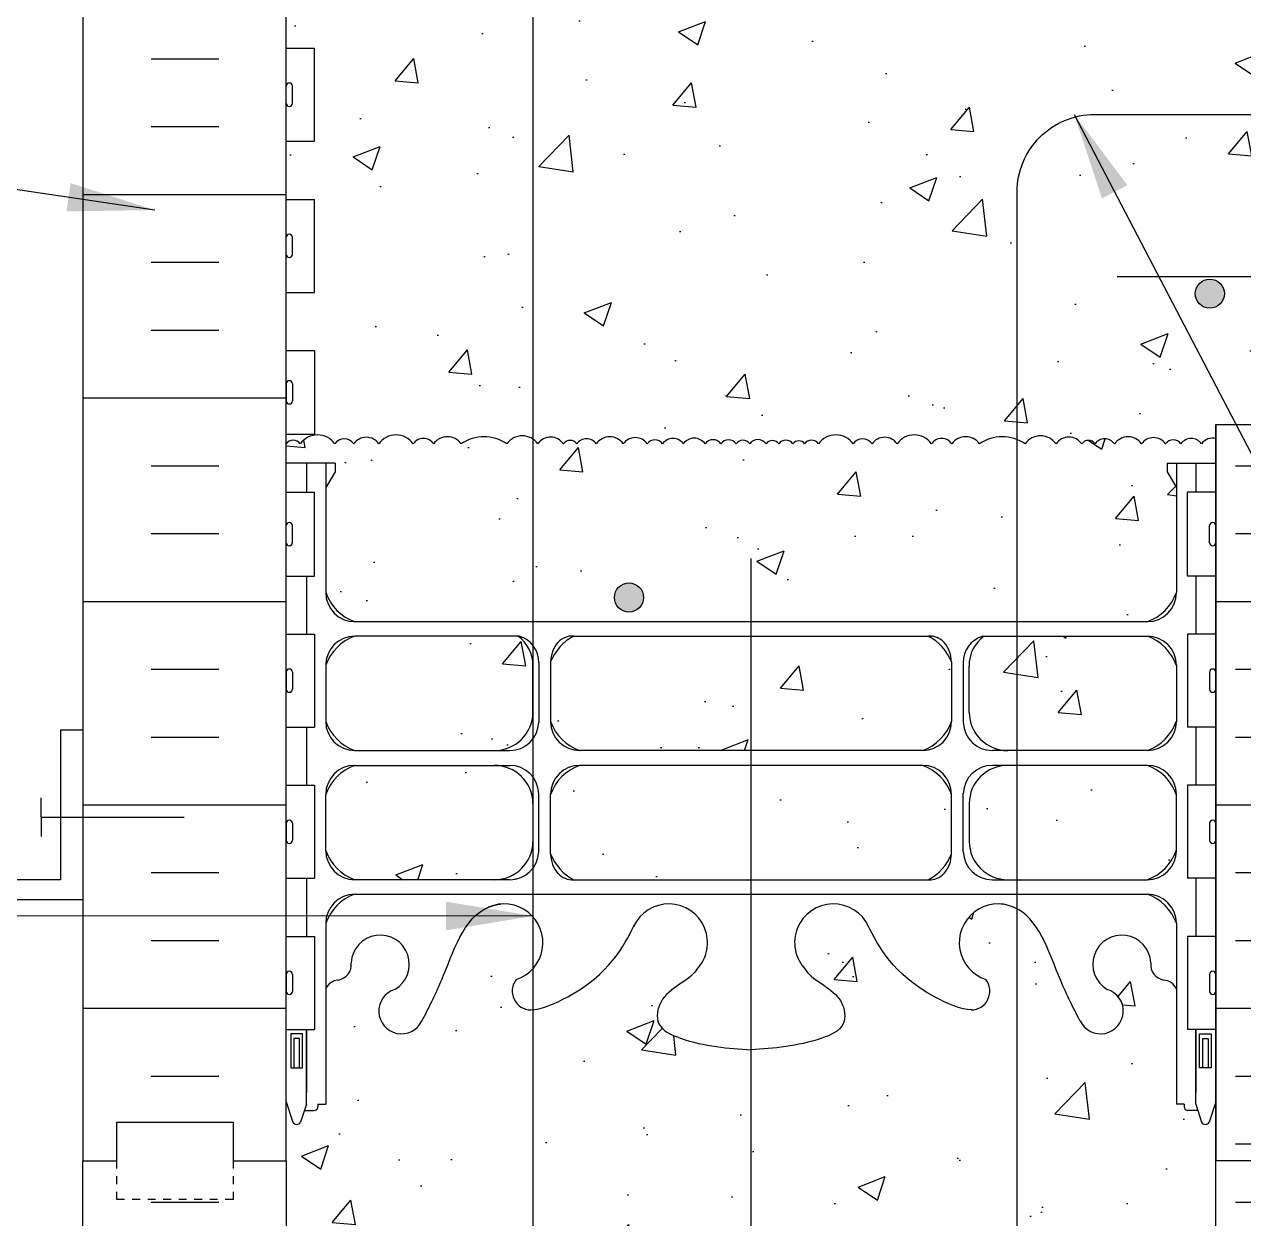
# Model space of a CAD drawing. Header units: inches. Extents: x 100.8 to 158.5, y 81.8 to 152.6.
# Drawn here: x 120.87 to 136.61, y 107.54 to 122.95 of the extents above; entities that cross this region are included whole.
import ezdxf

# ---------------------------------------------------------------- set-up
doc = ezdxf.new("R2010")
doc.units = ezdxf.units.IN
doc.header["$LTSCALE"] = 0.5
doc.header["$MEASUREMENT"] = 0
doc.linetypes.add('DASHED2', pattern=[0.375, 0.25, -0.125])
for name, color, linetype in [('HATCH', 12, 'Continuous'), ('line25', 2, 'Continuous'), ('LINE3', 3, 'Continuous'), ('LINE50', 5, 'Continuous'), ('LINE9', 9, 'Continuous'), ('TEXT', 4, 'Continuous'), ('Web_Edge', 9, 'Continuous')]:
    doc.layers.add(name, color=color, linetype=linetype)
doc.styles.add('DIM', font='romans.shx', dxfattribs={"width": 0.7})
doc.dimstyles.new('ext_12', dxfattribs={"dimscale": 12, "dimtxt": 0.09375, "dimasz": 0.09375, "dimexe": 0.09375, "dimexo": 0.0625, "dimgap": 0.0625, "dimtad": 1, "dimdec": 1, "dimzin": 3, "dimdsep": 46, "dimlunit": 4, "dimtxsty": 'DIM', "dimcen": 0.09, "dimdle": 0.09375, "dimclrt": 4, "dimadec": 0, "dimazin": 0, "dimtfac": 1, "dimtdec": 1, "dimtmove": 2, "dimatfit": 3, "dimfxl": 1, "dimfrac": 2, "dimtolj": 1, "dimtzin": 0, "dimarcsym": 0})

msp = doc.modelspace()

# ---------------------------------------------------------------- hatches: boundary and pattern name
at = {"layer": 'HATCH'}
h = msp.add_hatch(dxfattribs=at)
h.set_pattern_fill('AR-CONC', color=256, scale=0.5)
h.paths.add_polyline_path([(135.901, 140.882), (135.901, 140.95, -0.414214), (135.964, 141.012), (136.011, 141.012), (136.011, 141.082), (135.906, 141.082, -0.168672), (135.72, 141.232, 0.17445), (135.313, 141.528), (133.732, 141.881, 0.054974), (133.405, 141.917), (130.247, 141.917), (127.089, 141.917, 0.054974), (126.762, 141.881), (125.181, 141.528, 0.17445), (124.774, 141.232, -0.168672), (124.588, 141.082), (124.483, 141.082), (124.483, 141.012), (124.531, 141.012, -0.414214), (124.593, 140.95), (124.593, 140.882, -0.249069), (124.483, 140.675), (124.483, 140.634), (124.393, 140.634, 0.088416), (124.247, 140.536), (124.247, 138.104), (127.269, 138.104), (128.269, 139.104), (128.269, 138.104), (128.269, 137.104), (129.269, 138.104), (136.247, 138.104), (136.247, 140.536, 0.088416), (136.101, 140.634), (136.011, 140.634), (136.011, 140.675, -0.249069)])
h.paths.add_polyline_path([(157.512, 123.253), (158.512, 124.253), (156.512, 124.253), (157.512, 125.253), (157.512, 125.784), (138.185, 125.784), (136.935, 125.784, 0.550158), (136.463, 125.79, 0.520567), (136.149, 125.79, 0.520567), (135.838, 125.79, 0.520567), (135.547, 125.79, 0.520567), (135.397, 125.79, 0.520567), (135.051, 125.79, 0.520567), (134.654, 125.79, 0.520567), (134.437, 125.79, 0.520567), (133.98, 125.79, 0.520567), (133.664, 125.79, 0.520567), (133.156, 125.79, 0.520567), (132.456, 125.79, 0.520567), (131.938, 125.79, 0.520567), (131.334, 125.79, 0.520567), (130.721, 125.79, 0.520567), (130.071, 125.79, 0.520567), (129.435, 125.79, 0.520567), (128.822, 125.79, 0.520567), (128.115, 125.79, 0.520567), (127.408, 125.79, 0.520567), (126.455, 125.79, 0.520567), (125.818, 125.79, 0.520567), (125.101, 125.79, 0.520567), (124.47, 125.79, 0.228601), (124.247, 125.915), (124.247, 124.589), (124.612, 124.589), (124.612, 123.389), (124.247, 123.389), (124.247, 122.639), (124.612, 122.639), (124.612, 121.439), (124.247, 121.439), (124.247, 120.689), (124.612, 120.689), (124.612, 119.489), (124.247, 119.489), (124.247, 118.739), (124.612, 118.739), (124.612, 117.648, -0.28381), (124.874, 117.534, -0.520567), (125.119, 117.534, -0.520567), (125.443, 117.534, -0.520567), (125.885, 117.534, -0.520567), (126.151, 117.534, -0.520567), (126.505, 117.534, -0.312003), (127.095, 117.534, -0.520567), (127.494, 117.534, -0.520567), (127.826, 117.534, -0.520567), (127.997, 117.534, -0.520567), (128.25, 117.534, -0.520567), (128.598, 117.534, -0.520567), (128.908, 117.534, -0.520567), (129.106, 117.534, -0.520567), (129.373, 117.534, -0.520567), (129.653, 117.534, -0.520567), (129.859, 117.534, -0.520567), (130.054, 117.534, -0.520567), (130.23, 117.534, -0.520567), (130.441, 117.534, -0.520567), (130.606, 117.534, -0.520567), (130.788, 117.534, -0.520567), (130.937, 117.534, -0.5218), (131.118, 117.534, -0.520567), (131.564, 117.534, -0.520567), (131.809, 117.534, -0.520567), (132.133, 117.534, -0.520567), (132.575, 117.534, -0.520567), (132.84, 117.534, -0.520567), (133.195, 117.534, -0.312003), (133.784, 117.534, -0.520567), (134.184, 117.534, -0.520567), (134.516, 117.534, -0.520567), (134.687, 117.534, -0.520567), (134.939, 117.534, -0.520567), (135.288, 117.534, -0.520567), (135.597, 117.534, -0.520567), (135.795, 117.534, -0.520567), (136.062, 117.534, -0.315632), (136.247, 117.602), (136.247, 117.784), (157.512, 117.784)])
edge = h.paths.add_edge_path()
edge.add_arc((135.901, 127.924), 0.5, 46.2109, 66.4218)
edge.add_line((136.101, 128.382), (136.011, 128.382))
edge.add_line((136.011, 128.382), (136.011, 128.424))
edge.add_arc((136.151, 128.631), 0.25, 180, 235.9442, ccw=False)
edge.add_line((135.901, 128.631), (135.901, 128.698))
edge.add_arc((135.964, 128.698), 0.0625, 90, 180, ccw=False)
edge.add_line((135.964, 128.761), (136.011, 128.761))
edge.add_line((136.011, 128.761), (136.011, 128.831))
edge.add_line((136.011, 128.831), (135.906, 128.831))
edge.add_arc((135.944, 128.481), 0.352, 96.1291, 141.5331)
edge.add_arc((135.566, 128.749), 0.113, 167.8156, 334.0569, ccw=False)
edge.add_arc((135.081, 128.754), 0.375, 2.9237, 239.8675)
edge.add_arc((134.761, 128.16), 0.3, -152.403, 63.9425, ccw=False)
edge.add_spline(control_points=[(134.495, 128.022), (134.409, 128.188), (134.156, 128.678), (133.962, 129.359), (133.636, 129.49)], knot_values=[0, 0, 0, 0, 0.579211, 1.703896, 1.703896, 1.703896, 1.703896], degree=3, periodic=0)
edge.add_spline(control_points=[(133.636, 129.49), (133.587, 129.51), (133.532, 129.522), (133.476, 129.531)], knot_values=[1.703896, 1.703896, 1.703896, 1.703896, 1.875321, 1.875321, 1.875321, 1.875321], degree=3, periodic=0)
edge.add_arc((133.435, 129.032), 0.5, 85.2926, 251.7937)
edge.add_arc((133.088, 128.407), 0.242, -90, 38.2327, ccw=False)
edge.add_spline(control_points=[(133.088, 128.165), (132.967, 128.163), (132.148, 128.515), (131.903, 128.962), (131.763, 129.242)], knot_values=[0.038125, 0.038125, 0.038125, 0.038125, 0.320663, 1.237398, 1.237398, 1.237398, 1.237398], degree=3, periodic=0)
edge.add_arc((131.31, 129.032), 0.5, 24.819, 224.1875)
edge.add_spline(control_points=[(130.951, 128.684), (131.059, 128.521), (131.419, 128.43), (131.495, 127.935), (130.947, 127.699), (130.543, 127.67), (130.247, 127.649)], knot_values=[0.229407, 0.229407, 0.229407, 0.229407, 0.844432, 1.128849, 1.464331, 2.389004, 2.389004, 2.389004, 2.389004], degree=3, periodic=0)
edge.add_spline(control_points=[(130.247, 127.649), (129.951, 127.67), (129.547, 127.699), (128.999, 127.935), (129.075, 128.43), (129.435, 128.521), (129.543, 128.684)], knot_values=[0.229407, 0.229407, 0.229407, 0.229407, 1.15408, 1.489562, 1.773979, 2.389004, 2.389004, 2.389004, 2.389004], degree=3, periodic=0)
edge.add_arc((129.185, 129.032), 0.5, 315.8125, 515.181)
edge.add_spline(control_points=[(128.731, 129.242), (128.591, 128.962), (128.346, 128.515), (127.527, 128.163), (127.406, 128.165)], knot_values=[0.038125, 0.038125, 0.038125, 0.038125, 0.95486, 1.237398, 1.237398, 1.237398, 1.237398], degree=3, periodic=0)
edge.add_arc((127.406, 128.407), 0.242, 141.7673, 270, ccw=False)
edge.add_arc((127.06, 129.032), 0.5, 288.2063, 454.7074)
edge.add_spline(control_points=[(127.019, 129.531), (126.962, 129.522), (126.908, 129.51), (126.858, 129.49)], knot_values=[1.703896, 1.703896, 1.703896, 1.703896, 1.875321, 1.875321, 1.875321, 1.875321], degree=3, periodic=0)
edge.add_spline(control_points=[(126.858, 129.49), (126.532, 129.359), (126.338, 128.678), (126.085, 128.188), (125.999, 128.022)], knot_values=[0, 0, 0, 0, 1.124685, 1.703896, 1.703896, 1.703896, 1.703896], degree=3, periodic=0)
edge.add_arc((125.733, 128.16), 0.3, 116.0575, 333.0797, ccw=False)
edge.add_arc((125.413, 128.754), 0.375, 300.1325, 537.0763)
edge.add_arc((124.928, 128.749), 0.113, -154.0569, 12.1844, ccw=False)
edge.add_arc((124.551, 128.481), 0.352, 38.4669, 83.8709)
edge.add_line((124.588, 128.831), (124.483, 128.831))
edge.add_line((124.483, 128.831), (124.483, 128.761))
edge.add_line((124.483, 128.761), (124.531, 128.761))
edge.add_arc((124.531, 128.698), 0.0625, 0, 90, ccw=False)
edge.add_line((124.593, 128.698), (124.593, 128.631))
edge.add_arc((124.343, 128.631), 0.25, 304.0558, 360, ccw=False)
edge.add_line((124.483, 128.424), (124.483, 128.382))
edge.add_line((124.483, 128.382), (124.393, 128.382))
edge.add_arc((124.593, 127.924), 0.5, 113.5782, 133.7891)
edge.add_line((124.247, 128.284), (124.247, 126.284))
edge.add_line((124.247, 126.284), (124.247, 125.915))
edge.add_arc((124.229, 125.622), 0.294, 35, 86.5065, ccw=False)
edge.add_arc((124.785, 125.569), 0.386, 35, 145, ccw=False)
edge.add_arc((125.46, 125.539), 0.437, 35, 145, ccw=False)
edge.add_arc((126.137, 125.567), 0.389, 35, 145, ccw=False)
edge.add_arc((126.932, 125.457), 0.581, 35, 145, ccw=False)
edge.add_arc((127.761, 125.543), 0.432, 35, 145, ccw=False)
edge.add_arc((128.469, 125.543), 0.432, 35, 145, ccw=False)
edge.add_arc((129.129, 125.576), 0.374, 35, 145, ccw=False)
edge.add_arc((129.753, 125.568), 0.388, 35, 145, ccw=False)
edge.add_arc((130.396, 125.563), 0.397, 35, 145, ccw=False)
edge.add_arc((131.028, 125.576), 0.374, 35, 145, ccw=False)
edge.add_arc((131.636, 125.579), 0.368, 35, 145, ccw=False)
edge.add_arc((132.197, 125.609), 0.317, 35, 145, ccw=False)
edge.add_arc((132.806, 125.545), 0.427, 35, 145, ccw=False)
edge.add_arc((133.41, 125.612), 0.31, 35, 145, ccw=False)
edge.add_arc((133.822, 125.68), 0.193, 35, 145, ccw=False)
edge.add_arc((134.209, 125.63), 0.279, 35, 145, ccw=False)
edge.add_arc((134.546, 125.714), 0.132, 35, 145, ccw=False)
edge.add_arc((134.853, 125.651), 0.242, 35, 145, ccw=False)
edge.add_arc((135.224, 125.669), 0.211, 35, 145, ccw=False)
edge.add_arc((135.472, 125.738), 0.0914, 35, 145, ccw=False)
edge.add_arc((135.692, 125.688), 0.178, 35, 145, ccw=False)
edge.add_arc((135.994, 125.681), 0.19, 35, 145, ccw=False)
edge.add_arc((136.306, 125.681), 0.191, 35, 145, ccw=False)
edge.add_arc((136.697, 125.638), 0.279, 31.6573, 146.9283, ccw=False)
edge.add_line((136.935, 125.784), (136.935, 126.284))
edge.add_line((136.935, 126.284), (136.247, 126.284))
edge.add_line((136.247, 126.284), (136.247, 128.284))
h.paths.add_polyline_path([(136.247, 135.604), (129.269, 135.604), (128.269, 134.604), (128.269, 135.604), (128.269, 136.604), (127.269, 135.604), (124.247, 135.604), (124.247, 132.477, 0.088416), (124.393, 132.379), (124.483, 132.379), (124.483, 132.338, -0.249069), (124.593, 132.131), (124.593, 132.063, -0.414214), (124.531, 132.001), (124.483, 132.001), (124.483, 131.931), (124.588, 131.931, -0.168672), (124.774, 131.781, 0.17445), (125.181, 131.485), (126.762, 131.132, 0.054974), (127.089, 131.096), (130.247, 131.096), (133.405, 131.096, 0.054974), (133.732, 131.132), (135.313, 131.485, 0.17445), (135.72, 131.781, -0.168672), (135.906, 131.931), (136.011, 131.931), (136.011, 132.001), (135.964, 132.001, -0.414214), (135.901, 132.063), (135.901, 132.131, -0.249069), (136.011, 132.338), (136.011, 132.379), (136.101, 132.379, 0.088416), (136.247, 132.477)])
edge = h.paths.add_edge_path()
edge.add_line((136.247, 108.284), (136.247, 109.044))
edge.add_line((136.247, 109.044), (136.162, 108.783))
edge.add_arc((136.112, 108.81), 0.0567, 208.0725, 331.9275, ccw=False)
edge.add_line((136.062, 108.783), (136.013, 108.933))
edge.add_line((136.013, 108.933), (135.887, 108.933))
edge.add_arc((135.887, 108.983), 0.05, 180, 270, ccw=False)
edge.add_line((135.837, 108.983), (135.837, 109.013))
edge.add_line((135.837, 109.013), (135.737, 109.013))
edge.add_line((135.737, 109.013), (135.737, 110.503))
edge.add_arc((135.563, 110.426), 0.19, 23.6297, 85.6939)
edge.add_arc((135.606, 110.814), 0.2, 172.8929, 261.6212, ccw=False)
edge.add_arc((135.033, 110.82), 0.375, 2.9237, 239.8675)
edge.add_arc((134.759, 110.215), 0.293, -154.2016, 73.0731, ccw=False)
edge.add_spline(control_points=[(134.495, 110.087), (134.409, 110.254), (134.156, 110.744), (133.962, 111.425), (133.636, 111.555)], knot_values=[0, 0, 0, 0, 0.579211, 1.703896, 1.703896, 1.703896, 1.703896], degree=3, periodic=0)
edge.add_spline(control_points=[(133.636, 111.555), (133.587, 111.575), (133.532, 111.588), (133.476, 111.596)], knot_values=[1.703896, 1.703896, 1.703896, 1.703896, 1.875321, 1.875321, 1.875321, 1.875321], degree=3, periodic=0)
edge.add_arc((133.435, 111.098), 0.5, 85.2926, 251.7937)
edge.add_arc((133.088, 110.473), 0.242, -90, 38.2327, ccw=False)
edge.add_spline(control_points=[(133.088, 110.231), (132.967, 110.229), (132.148, 110.58), (131.903, 111.028), (131.763, 111.308)], knot_values=[0.038125, 0.038125, 0.038125, 0.038125, 0.320663, 1.237398, 1.237398, 1.237398, 1.237398], degree=3, periodic=0)
edge.add_arc((131.31, 111.098), 0.5, 24.819, 224.1875)
edge.add_spline(control_points=[(130.951, 110.749), (131.059, 110.586), (131.419, 110.496), (131.495, 110), (130.947, 109.764), (130.543, 109.736), (130.247, 109.715)], knot_values=[0.229407, 0.229407, 0.229407, 0.229407, 0.844432, 1.128849, 1.464331, 2.389004, 2.389004, 2.389004, 2.389004], degree=3, periodic=0)
edge.add_spline(control_points=[(130.247, 109.715), (129.951, 109.736), (129.547, 109.764), (128.999, 110), (129.075, 110.496), (129.435, 110.586), (129.543, 110.749)], knot_values=[0.229407, 0.229407, 0.229407, 0.229407, 1.15408, 1.489562, 1.773979, 2.389004, 2.389004, 2.389004, 2.389004], degree=3, periodic=0)
edge.add_arc((129.185, 111.098), 0.5, 315.8125, 515.181)
edge.add_spline(control_points=[(128.731, 111.308), (128.591, 111.028), (128.346, 110.58), (127.527, 110.229), (127.406, 110.231)], knot_values=[0.038125, 0.038125, 0.038125, 0.038125, 0.95486, 1.237398, 1.237398, 1.237398, 1.237398], degree=3, periodic=0)
edge.add_arc((127.406, 110.473), 0.242, 141.7673, 270, ccw=False)
edge.add_arc((127.06, 111.098), 0.5, 288.2063, 454.7074)
edge.add_spline(control_points=[(127.019, 111.596), (126.962, 111.588), (126.908, 111.575), (126.858, 111.555)], knot_values=[1.703896, 1.703896, 1.703896, 1.703896, 1.875321, 1.875321, 1.875321, 1.875321], degree=3, periodic=0)
edge.add_spline(control_points=[(126.858, 111.555), (126.532, 111.425), (126.338, 110.744), (126.085, 110.254), (125.999, 110.087)], knot_values=[0, 0, 0, 0, 1.124685, 1.703896, 1.703896, 1.703896, 1.703896], degree=3, periodic=0)
edge.add_arc((125.735, 110.215), 0.293, 106.9269, 334.2016, ccw=False)
edge.add_arc((125.461, 110.82), 0.375, 300.1325, 537.0763)
edge.add_arc((124.888, 110.814), 0.2, -81.62, 7.1071, ccw=False)
edge.add_arc((124.931, 110.426), 0.19, 94.3036, 156.3684)
edge.add_line((124.757, 110.503), (124.757, 109.013))
edge.add_line((124.757, 109.013), (124.657, 109.013))
edge.add_line((124.657, 109.013), (124.657, 108.983))
edge.add_arc((124.607, 108.983), 0.05, -90, 0, ccw=False)
edge.add_line((124.607, 108.933), (124.481, 108.933))
edge.add_line((124.481, 108.933), (124.432, 108.783))
edge.add_arc((124.382, 108.81), 0.0567, 208.0725, 331.9275, ccw=False)
edge.add_line((124.332, 108.783), (124.247, 109.044))
edge.add_line((124.247, 109.044), (124.247, 108.284))
edge.add_line((124.247, 108.284), (124.247, 106.284))
edge.add_arc((124.593, 106.645), 0.5, 226.2109, 246.4218)
edge.add_line((124.393, 106.187), (124.483, 106.187))
edge.add_line((124.483, 106.187), (124.483, 106.145))
edge.add_arc((124.343, 105.938), 0.25, 0, 55.9442, ccw=False)
edge.add_line((124.593, 105.938), (124.593, 105.871))
edge.add_arc((124.531, 105.871), 0.0625, -90, 0, ccw=False)
edge.add_line((124.531, 105.808), (124.483, 105.808))
edge.add_line((124.483, 105.808), (124.483, 105.738))
edge.add_line((124.483, 105.738), (124.588, 105.738))
edge.add_arc((124.551, 106.088), 0.352, 276.1291, 321.5331)
edge.add_arc((124.928, 105.82), 0.113, -12.1844, 154.0569, ccw=False)
edge.add_arc((125.413, 105.815), 0.375, 182.9237, 419.8675)
edge.add_arc((125.733, 106.408), 0.3, 27.597, 243.9425, ccw=False)
edge.add_spline(control_points=[(125.999, 106.547), (126.085, 106.381), (126.338, 105.891), (126.532, 105.21), (126.858, 105.079)], knot_values=[0, 0, 0, 0, 0.579211, 1.703896, 1.703896, 1.703896, 1.703896], degree=3, periodic=0)
edge.add_spline(control_points=[(126.858, 105.079), (126.908, 105.059), (126.962, 105.047), (127.019, 105.038)], knot_values=[1.703896, 1.703896, 1.703896, 1.703896, 1.875321, 1.875321, 1.875321, 1.875321], degree=3, periodic=0)
edge.add_arc((127.06, 105.537), 0.5, 265.2926, 431.7937)
edge.add_arc((127.406, 106.161), 0.242, 90, 218.2327, ccw=False)
edge.add_spline(control_points=[(127.406, 106.404), (127.527, 106.405), (128.346, 106.054), (128.591, 105.607), (128.731, 105.327)], knot_values=[0.038125, 0.038125, 0.038125, 0.038125, 0.320663, 1.237398, 1.237398, 1.237398, 1.237398], degree=3, periodic=0)
edge.add_arc((129.185, 105.537), 0.5, 204.819, 404.1875)
edge.add_spline(control_points=[(129.543, 105.885), (129.435, 106.048), (129.075, 106.139), (128.999, 106.634), (129.547, 106.87), (129.951, 106.899), (130.247, 106.92)], knot_values=[0.229407, 0.229407, 0.229407, 0.229407, 0.844432, 1.128849, 1.464331, 2.389004, 2.389004, 2.389004, 2.389004], degree=3, periodic=0)
edge.add_spline(control_points=[(130.247, 106.92), (130.543, 106.899), (130.947, 106.87), (131.495, 106.634), (131.419, 106.139), (131.059, 106.048), (130.951, 105.885)], knot_values=[0.229407, 0.229407, 0.229407, 0.229407, 1.15408, 1.489562, 1.773979, 2.389004, 2.389004, 2.389004, 2.389004], degree=3, periodic=0)
edge.add_arc((131.31, 105.537), 0.5, 135.8125, 335.181)
edge.add_spline(control_points=[(131.763, 105.327), (131.903, 105.607), (132.148, 106.054), (132.967, 106.405), (133.088, 106.404)], knot_values=[0.038125, 0.038125, 0.038125, 0.038125, 0.95486, 1.237398, 1.237398, 1.237398, 1.237398], degree=3, periodic=0)
edge.add_arc((133.088, 106.161), 0.242, -38.2327, 90, ccw=False)
edge.add_arc((133.435, 105.537), 0.5, 108.2063, 274.7074)
edge.add_spline(control_points=[(133.476, 105.038), (133.532, 105.047), (133.587, 105.059), (133.636, 105.079)], knot_values=[1.703896, 1.703896, 1.703896, 1.703896, 1.875321, 1.875321, 1.875321, 1.875321], degree=3, periodic=0)
edge.add_spline(control_points=[(133.636, 105.079), (133.962, 105.21), (134.156, 105.891), (134.409, 106.381), (134.495, 106.547)], knot_values=[0, 0, 0, 0, 1.124685, 1.703896, 1.703896, 1.703896, 1.703896], degree=3, periodic=0)
edge.add_arc((134.761, 106.408), 0.3, -63.9425, 153.0797, ccw=False)
edge.add_arc((135.081, 105.815), 0.375, 120.1325, 357.0763)
edge.add_arc((135.566, 105.82), 0.113, 25.9431, 192.1844, ccw=False)
edge.add_arc((135.944, 106.088), 0.352, 218.4669, 263.8709)
edge.add_line((135.906, 105.738), (136.011, 105.738))
edge.add_line((136.011, 105.738), (136.011, 105.808))
edge.add_line((136.011, 105.808), (135.964, 105.808))
edge.add_arc((135.964, 105.871), 0.0625, 180, 270, ccw=False)
edge.add_line((135.901, 105.871), (135.901, 105.938))
edge.add_arc((136.151, 105.938), 0.25, 124.0558, 180, ccw=False)
edge.add_line((136.011, 106.145), (136.011, 106.187))
edge.add_line((136.011, 106.187), (136.101, 106.187))
edge.add_arc((135.901, 106.645), 0.5, 293.5782, 313.789)
edge.add_line((136.247, 106.284), (136.247, 108.284))
h.paths.add_polyline_path([(136.247, 102.092, 0.088415), (136.101, 102.189), (136.011, 102.189), (136.011, 102.231, -0.249069), (135.901, 102.438), (135.901, 102.506, -0.414214), (135.964, 102.568), (136.011, 102.568), (136.011, 102.638), (135.906, 102.638, -0.155529), (135.73, 102.772, 0.180914), (135.313, 103.084), (133.732, 103.437, 0.054974), (133.405, 103.473), (130.247, 103.473), (127.089, 103.473, 0.054974), (126.762, 103.437), (125.181, 103.084, 0.180914), (124.764, 102.772, -0.155529), (124.588, 102.638), (124.483, 102.638), (124.483, 102.568), (124.531, 102.568, -0.414214), (124.593, 102.506), (124.593, 102.438, -0.249069), (124.483, 102.231), (124.483, 102.189), (124.393, 102.189, 0.088416), (124.247, 102.092), (124.247, 99.284), (127.269, 99.284), (128.269, 100.284), (128.269, 99.284), (128.269, 98.284), (129.269, 99.284), (136.247, 99.284)])
h = msp.add_hatch(dxfattribs=at)
h.set_pattern_fill('INSUL', color=256, scale=7, style=0)
h.paths.add_polyline_path([(124.247, 117.284), (124.247, 126.284), (123.56, 126.284), (123.56, 125.784), (122.06, 125.784), (122.06, 126.284), (121.622, 126.284), (121.622, 108.284), (122.06, 108.284), (122.06, 108.784), (123.56, 108.784), (123.56, 108.284), (124.247, 108.284), (124.247, 109.013), (124.247, 109.013), (124.247, 110.413)])
h.paths.add_polyline_path([(138.872, 117.784), (136.247, 117.784), (136.247, 108.284), (136.935, 108.284), (136.935, 108.784), (138.435, 108.784), (138.435, 108.284), (138.872, 108.284)])
h = msp.add_hatch(dxfattribs=at)
h.set_pattern_fill('AR-CONC', color=256, scale=0.5)
h.set_pattern_definition([(50, (-55.2555, 0), (3.5863, -0.31376), [0.375, -4.125]), (355, (-55.2555, 0), (-0.693757, 3.76096), [0.3, -3.3]), (100.4514, (-54.9566, -0.026), (2.892544, 3.4472), [0.3187, -3.50571]), (46.1842, (-55.2555, 1), (5.33621, -0.8276), [0.5625, -6.1875]), (96.6356, (-54.811, 0.931), (4.67331, 4.87059), [0.47805, -5.25857]), (351.1842, (-55.2555, 1), (4.67331, 4.87059), [0.45, -4.95]), (21, (-54.7555, 0.75), (2.984535, -2.013094), [0.375, -4.125]), (326, (-54.7555, 0.75), (1.216577, 3.62575), [0.3, -3.3]), (71.4514, (-54.5068, 0.5822), (4.20111, 1.612656), [0.3187, -3.50571]), (37.5, (-55.2555, 0), (0.060799, 1.664469), [0, -3.26, 0, -3.35, 0, -3.3125]), (7.5, (-55.2555, 0), (1.315348, 1.972059), [0, -1.91, 0, -3.185, 0, -1.2625]), (327.5, (-56.3705, 0), (2.669112, -0.112774), [0, -1.25, 0, -3.9, 0, -5.175]), (317.5, (-56.8705, 0), (2.91593, 0.500525), [0, -1.625, 0, -2.59, 0, -3.675])])
h.paths.add_polyline_path([(135.737, 117.284), (136.247, 117.284), (136.247, 117.602, 0.315632), (136.062, 117.534, 0.520567), (135.795, 117.534, 0.520567), (135.597, 117.534, 0.520567), (135.288, 117.534, 0.520567), (134.939, 117.534, 0.520567), (134.687, 117.534, 0.520567), (134.516, 117.534, 0.520567), (134.184, 117.534, 0.520567), (133.784, 117.534, 0.312003), (133.195, 117.534, 0.520567), (132.84, 117.534, 0.520567), (132.575, 117.534, 0.520567), (132.133, 117.534, 0.520567), (131.809, 117.534, 0.520567), (131.564, 117.534, 0.520567), (131.118, 117.534, 0.5218), (130.937, 117.534, 0.520567), (130.788, 117.534, 0.520567), (130.606, 117.534, 0.520567), (130.441, 117.534, 0.520567), (130.23, 117.534, 0.520567), (130.054, 117.534, 0.520567), (129.859, 117.534, 0.520567), (129.653, 117.534, 0.520567), (129.373, 117.534, 0.520567), (129.106, 117.534, 0.520567), (128.908, 117.534, 0.520567), (128.598, 117.534, 0.520567), (128.25, 117.534, 0.520567), (127.997, 117.534, 0.520567), (127.826, 117.534, 0.520567), (127.494, 117.534, 0.520567), (127.095, 117.534, 0.312003), (126.505, 117.534, 0.520567), (126.151, 117.534, 0.520567), (125.885, 117.534, 0.520567), (125.443, 117.534, 0.520567), (125.119, 117.534, 0.520567), (124.874, 117.534, 0.520567), (124.429, 117.534, 0.5218), (124.247, 117.534), (124.247, 117.284), (124.757, 117.284), (124.757, 115.614, 0.412864), (125.132, 115.24), (135.362, 115.24, 0.414225), (135.737, 115.615)])
h = msp.add_hatch(dxfattribs=at)
h.set_pattern_fill('AR-CONC', color=256, scale=0.5)
h.paths.add_polyline_path([(127.432, 112.893, 0.410093), (126.932, 113.386), (125.132, 113.386, 0.225652), (124.757, 113.011), (124.757, 112.285, 0.225652), (125.132, 111.91), (126.932, 111.91, 0.406005), (127.432, 112.396)])
h.paths.add_polyline_path([(132.46, 113.386), (128.035, 113.386, 0.225652), (127.66, 113.011), (127.66, 112.243, 0.185301), (127.958, 111.91), (132.536, 111.91, 0.185301), (132.835, 112.243), (132.835, 113.011, 0.225652)])
h.paths.add_polyline_path([(132.835, 114.72, 0.185301), (132.536, 115.053), (127.958, 115.053, 0.185301), (127.66, 114.72), (127.66, 113.952, 0.225652), (128.035, 113.577), (132.46, 113.577, 0.225652), (132.835, 113.952)])
h.paths.add_polyline_path([(135.737, 114.678, 0.225652), (135.362, 115.053), (133.256, 115.053, 0.24677), (133.062, 114.667), (133.062, 114.07, 0.410093), (133.562, 113.577), (135.362, 113.577, 0.225652), (135.737, 113.952)])
h.paths.add_polyline_path([(135.737, 113.011, 0.225652), (135.362, 113.386), (133.562, 113.386, 0.418521), (133.062, 112.879), (133.062, 112.396, 0.406005), (133.562, 111.91), (135.362, 111.91, 0.225652), (135.737, 112.285)])
h.paths.add_polyline_path([(127.432, 114.667, 0.24677), (127.238, 115.053), (125.132, 115.053, 0.225652), (124.757, 114.678), (124.757, 113.952, 0.225652), (125.132, 113.577), (126.932, 113.577, 0.410093), (127.432, 114.07)])
h = msp.add_hatch(dxfattribs=at)
h.set_pattern_fill('INSUL', color=256, scale=7, style=0)
h.set_pattern_definition([(0, (0, -14.75), (0, 2.625), []), (0, (0, -13.875), (0, 2.625), [0.875, -0.875]), (0, (0, -13), (0, 2.625), [0.875, -0.875])])
h.paths.add_polyline_path([(136.247, 99.284), (138.872, 99.284), (138.872, 108.284), (138.435, 108.284), (138.435, 107.784), (136.935, 107.784), (136.935, 108.284), (136.247, 108.284)])
h.paths.add_polyline_path([(121.622, 99.284), (124.247, 99.284), (124.247, 106.156), (124.247, 107.556), (124.247, 108.284), (123.56, 108.284), (123.56, 107.784), (122.06, 107.784), (122.06, 108.284), (121.622, 108.284)])
at = {"layer": 'LINE3'}
for points in [[(136.357, 119.472, 1), (135.982, 119.472, 1)], [(128.859, 115.552, 1), (128.484, 115.552, 1)]]:
    msp.add_hatch(color=256, dxfattribs=at).paths.add_polyline_path(points)

# ---------------------------------------------------------------- linework, layer by layer
at = {"layer": 'HATCH'}
for points in [[(130.937, 117.534, 0.520567), (130.788, 117.534, 0.520567), (130.606, 117.534, 0.520567), (130.441, 117.534, 0.520567), (130.23, 117.534, 0.520567), (130.054, 117.534, 0.520567), (129.859, 117.534, 0.520567), (129.653, 117.534, 0.520567), (129.373, 117.534, 0.520567), (129.106, 117.534, 0.520567), (128.908, 117.534, 0.520567), (128.598, 117.534, 0.520567), (128.25, 117.534, 0.520567), (127.997, 117.534, 0.520567), (127.826, 117.534, 0.520567), (127.494, 117.534, 0.520567), (127.095, 117.534, 0.312003), (126.505, 117.534, 0.520567), (126.151, 117.534, 0.520567), (125.885, 117.534, 0.520567), (125.443, 117.534, 0.520567), (125.119, 117.534, 0.520567), (124.874, 117.534, 0.520567), (124.429, 117.534, 0.5218), (124.247, 117.534)], [(136.247, 117.602, 0.315633), (136.062, 117.534, 0.520567), (135.795, 117.534, 0.520567), (135.597, 117.534, 0.520567), (135.288, 117.534, 0.520567), (134.939, 117.534, 0.520567), (134.687, 117.534, 0.520567), (134.516, 117.534, 0.520567), (134.184, 117.534, 0.520567), (133.784, 117.534, 0.312003), (133.195, 117.534, 0.520567), (132.84, 117.534, 0.520567), (132.575, 117.534, 0.520567), (132.133, 117.534, 0.520567), (131.809, 117.534, 0.520567), (131.564, 117.534, 0.520567), (131.118, 117.534, 0.5218), (130.937, 117.534)]]:
    msp.add_lwpolyline(points, format="xyb", dxfattribs=at)
at = {"layer": 'line25'}
for p, q in [((124.247, 108.284), (124.247, 126.284)), ((124.247, 122.639), (124.612, 122.639)), ((124.612, 121.439), (124.612, 122.639)), ((124.247, 121.439), (124.612, 121.439)), ((124.247, 120.689), (124.612, 120.689)), ((124.612, 119.489), (124.612, 120.689)), ((124.247, 119.489), (124.612, 119.489)), ((124.247, 118.739), (124.612, 118.739)), ((124.612, 118.739), (124.612, 117.659)), ((136.247, 117.784), (136.247, 108.284)), ((136.247, 108.284), (136.247, 117.784)), ((136.247, 117.784), (157.512, 117.784)), ((124.247, 117.659), (124.612, 117.659)), ((124.247, 116.909), (124.612, 116.909)), ((124.612, 115.829), (124.612, 116.909)), ((136.247, 116.909), (135.882, 116.909)), ((135.882, 115.829), (135.882, 116.909)), ((124.247, 116.259), (124.247, 116.479)), ((124.287, 116.519), (124.287, 116.519)), ((124.327, 116.259), (124.327, 116.479)), ((136.167, 116.259), (136.167, 116.479)), ((136.207, 116.519), (136.207, 116.519)), ((136.247, 116.259), (136.247, 116.479)), ((124.247, 116.424), (124.247, 116.424)), ((124.247, 116.314), (124.247, 116.314)), ((136.247, 116.424), (136.247, 116.424)), ((136.247, 116.314), (136.247, 116.314)), ((124.287, 116.219), (124.287, 116.219)), ((136.207, 116.219), (136.207, 116.219)), ((124.247, 115.829), (124.612, 115.829)), ((136.247, 115.829), (135.882, 115.829)), ((124.247, 115.079), (124.612, 115.079)), ((124.612, 115.079), (124.612, 113.879)), ((136.247, 115.079), (135.882, 115.079)), ((135.882, 115.079), (135.882, 113.879)), ((124.247, 114.589), (124.247, 114.369)), ((124.287, 114.629), (124.287, 114.629)), ((124.327, 114.589), (124.327, 114.369)), ((136.167, 114.589), (136.167, 114.369)), ((136.207, 114.629), (136.207, 114.629)), ((136.247, 114.589), (136.247, 114.369)), ((124.247, 114.534), (124.247, 114.534)), ((124.247, 114.424), (124.247, 114.424)), ((136.247, 114.534), (136.247, 114.534)), ((136.247, 114.424), (136.247, 114.424)), ((124.287, 114.329), (124.287, 114.329)), ((136.207, 114.329), (136.207, 114.329)), ((124.247, 113.879), (124.612, 113.879)), ((136.247, 113.879), (135.882, 113.879)), ((124.247, 113.129), (124.612, 113.129)), ((124.612, 113.129), (124.612, 111.929)), ((136.247, 113.129), (135.882, 113.129)), ((135.882, 113.129), (135.882, 111.929)), ((124.247, 112.639), (124.247, 112.419)), ((124.247, 112.584), (124.247, 112.584)), ((124.327, 112.639), (124.327, 112.419)), ((136.167, 112.639), (136.167, 112.419)), ((136.247, 112.639), (136.247, 112.419)), ((136.247, 112.584), (136.247, 112.584)), ((124.247, 112.474), (124.247, 112.474)), ((124.287, 112.379), (124.287, 112.379)), ((136.207, 112.379), (136.207, 112.379)), ((136.247, 112.474), (136.247, 112.474)), ((124.247, 111.929), (124.612, 111.929)), ((136.247, 111.929), (135.882, 111.929)), ((124.247, 111.179), (124.612, 111.179)), ((124.612, 111.179), (124.612, 109.979)), ((136.247, 111.179), (135.882, 111.179)), ((135.882, 111.179), (135.882, 109.979)), ((124.247, 110.689), (124.247, 110.469)), ((124.287, 110.729), (124.287, 110.729)), ((124.327, 110.689), (124.327, 110.469)), ((136.167, 110.689), (136.167, 110.469)), ((136.207, 110.729), (136.207, 110.729)), ((136.247, 110.689), (136.247, 110.469)), ((124.247, 110.634), (124.247, 110.634)), ((124.247, 110.524), (124.247, 110.524)), ((136.247, 110.634), (136.247, 110.634)), ((136.247, 110.524), (136.247, 110.524)), ((124.287, 110.429), (124.287, 110.429)), ((136.207, 110.429), (136.207, 110.429)), ((124.247, 109.979), (124.612, 109.979)), ((136.247, 109.979), (135.882, 109.979)), ((124.247, 108.284), (124.247, 99.284)), ((136.247, 99.284), (136.247, 108.284))]:
    msp.add_line(p, q, dxfattribs=at)
for centre, start, end in [((124.287, 116.479), 90, 180), ((124.287, 116.479), 360, 90), ((136.207, 116.479), 90, 180), ((136.207, 116.479), 0, 90), ((124.287, 116.259), 180, 270), ((124.287, 116.259), 270, 0), ((136.207, 116.259), 180, 270), ((136.207, 116.259), 270, 0), ((124.287, 114.589), 90, 180), ((124.287, 114.589), 0, 90), ((136.207, 114.589), 90, 180), ((136.207, 114.589), 360, 90), ((124.287, 114.369), 180, 270), ((124.287, 114.369), 270, 0), ((136.207, 114.369), 180, 270), ((136.207, 114.369), 270, 0), ((124.287, 112.639), 90, 180), ((124.287, 112.639), 0, 90), ((136.207, 112.639), 90, 180), ((136.207, 112.639), 360, 90), ((124.287, 112.419), 180, 270), ((124.287, 112.419), 270, 0), ((136.207, 112.419), 180, 270), ((136.207, 112.419), 270, 0), ((124.287, 110.689), 90, 180), ((124.287, 110.689), 0, 90), ((136.207, 110.689), 90, 180), ((136.207, 110.689), 360, 90), ((124.287, 110.469), 180, 270), ((124.287, 110.469), 270, 0), ((136.207, 110.469), 180, 270), ((136.207, 110.469), 270, 0)]:
    msp.add_arc(centre, 0.04, start, end, dxfattribs=at)
at = {"layer": 'LINE3'}
for p, q in [((127.436, 99.481), (127.436, 135.771)), ((157.512, 119.69), (134.973, 119.69)), ((130.247, 99.284), (130.247, 116.054))]:
    msp.add_line(p, q, dxfattribs=at)
at = {"layer": 'LINE3', "linetype": 'Continuous'}
msp.add_lwpolyline([(133.682, 106.248), (133.682, 120.784, -0.414214), (134.682, 121.784), (149.224, 121.784)], format="xyb", dxfattribs=at)
at = {"layer": 'LINE3'}
for centre in [(136.169, 119.472), (128.671, 115.552)]:
    msp.add_circle(centre, 0.188, dxfattribs=at)
at = {"layer": 'LINE50'}
for p in [(121.622, 126.284), (121.622, 99.284)]:
    msp.add_line(p, (121.622, 108.284), dxfattribs=at)
for points in [[(121.622, 108.284), (122.06, 108.284), (122.06, 108.784), (123.56, 108.784), (123.56, 108.284), (124.247, 108.284)], [(121.622, 108.284), (122.06, 108.284), (122.06, 108.784), (123.56, 108.784), (123.56, 108.284), (124.247, 108.284)], [(138.872, 108.284), (138.435, 108.284), (138.435, 108.784), (136.935, 108.784), (136.935, 108.284), (136.247, 108.284)], [(138.872, 108.284), (138.435, 108.284), (138.435, 108.784), (136.935, 108.784), (136.935, 108.284), (136.247, 108.284)]]:
    msp.add_lwpolyline(points, dxfattribs=at)
at = {"layer": 'LINE9'}
for p, q in [((124.247, 121.929), (124.247, 122.149)), ((124.287, 122.189), (124.287, 122.189)), ((124.327, 121.929), (124.327, 122.149)), ((124.247, 122.094), (124.247, 122.094)), ((124.247, 121.984), (124.247, 121.984)), ((124.247, 119.979), (124.247, 120.199)), ((124.247, 120.144), (124.247, 120.144)), ((124.287, 120.239), (124.287, 120.239)), ((124.327, 119.979), (124.327, 120.199)), ((124.247, 120.034), (124.247, 120.034)), ((124.287, 119.939), (124.287, 119.939)), ((124.247, 118.309), (124.247, 118.089)), ((124.247, 118.254), (124.247, 118.254)), ((124.287, 118.349), (124.287, 118.349)), ((124.327, 118.309), (124.327, 118.089)), ((124.247, 118.144), (124.247, 118.144)), ((124.287, 118.049), (124.287, 118.049)), ((121.334, 113.844), (121.334, 111.907)), ((121.334, 113.844), (121.622, 113.844)), ((121.084, 112.719), (121.084, 112.969)), ((121.084, 112.719), (122.93, 112.719)), ((121.084, 112.719), (121.084, 112.469)), ((121.334, 111.907), (118.611, 111.907)), ((118.611, 111.657), (121.622, 111.657))]:
    msp.add_line(p, q, dxfattribs=at)
at = {"layer": 'LINE9', "linetype": 'DASHED2', "ltscale": 0.15}
msp.add_lwpolyline([(123.56, 108.284), (123.56, 108.284), (123.56, 107.784), (122.06, 107.784), (122.06, 108.284), (122.06, 108.284)], dxfattribs=at)
at = {"layer": 'LINE9'}
for centre, start, end in [((124.287, 122.149), 90, 180), ((124.287, 122.149), 360, 90), ((124.287, 121.929), 180, 270), ((124.287, 121.929), 270, 0), ((124.287, 120.199), 90, 180), ((124.287, 120.199), 360, 90), ((124.287, 119.979), 180, 270), ((124.287, 119.979), 270, 0), ((124.287, 118.309), 90, 180), ((124.287, 118.309), 0, 90), ((124.287, 118.089), 180, 270), ((124.287, 118.089), 270, 0)]:
    msp.add_arc(centre, 0.04, start, end, dxfattribs=at)
at = {"layer": 'Web_Edge'}
for p, q in [((124.877, 117.284), (124.247, 117.284)), ((124.757, 117.284), (124.757, 115.615)), ((124.877, 117.284), (124.877, 117.172)), ((124.877, 117.284), (124.877, 117.172)), ((135.617, 117.284), (136.247, 117.284)), ((135.617, 117.284), (135.617, 117.172)), ((135.617, 117.284), (135.617, 117.172)), ((135.737, 117.284), (135.737, 115.615)), ((124.877, 117.172), (124.757, 116.972)), ((124.877, 117.172), (124.757, 116.972)), ((135.617, 117.172), (135.737, 116.972)), ((135.617, 117.172), (135.737, 116.972)), ((125.132, 115.24), (135.362, 115.24)), ((127.255, 115.053), (125.132, 115.053)), ((127.958, 115.053), (132.57, 115.053)), ((133.239, 115.053), (135.362, 115.053)), ((124.757, 114.678), (124.757, 113.952)), ((127.432, 114.07), (127.432, 114.667)), ((127.507, 114.708), (127.507, 113.939)), ((127.66, 114.721), (127.66, 113.952)), ((132.835, 114.721), (132.835, 113.952)), ((132.987, 114.708), (132.987, 113.939)), ((133.062, 114.07), (133.062, 114.667)), ((135.737, 114.678), (135.737, 113.952)), ((125.132, 113.577), (127.132, 113.577)), ((132.46, 113.577), (128.035, 113.577)), ((135.362, 113.577), (133.362, 113.577)), ((125.132, 113.386), (127.132, 113.386)), ((132.46, 113.386), (128.035, 113.386)), ((135.362, 113.386), (133.362, 113.386)), ((124.757, 112.285), (124.757, 113.011)), ((127.507, 112.272), (127.507, 113.025)), ((127.66, 112.242), (127.66, 113.011)), ((132.835, 112.242), (132.835, 113.011)), ((132.987, 112.272), (132.987, 113.025)), ((135.737, 112.285), (135.737, 113.011)), ((127.432, 112.893), (127.432, 112.396)), ((133.062, 112.893), (133.062, 112.396)), ((127.132, 111.91), (125.132, 111.91)), ((127.958, 111.91), (132.57, 111.91)), ((133.362, 111.91), (135.362, 111.91)), ((125.132, 111.723), (135.362, 111.723)), ((124.757, 111.348), (124.757, 109.013)), ((135.737, 111.348), (135.737, 109.013)), ((124.507, 109.013), (124.507, 109.979)), ((135.987, 109.013), (135.987, 109.979)), ((124.247, 109.044), (124.332, 108.783)), ((124.507, 109.013), (124.432, 108.783)), ((124.481, 108.933), (124.607, 108.933)), ((124.657, 109.013), (124.757, 109.013)), ((124.657, 109.013), (124.657, 108.983)), ((124.657, 108.983), (124.657, 108.983)), ((135.837, 109.013), (135.737, 109.013)), ((135.837, 109.013), (135.837, 108.983)), ((135.837, 108.983), (135.837, 108.983)), ((136.013, 108.933), (135.887, 108.933)), ((135.987, 109.013), (136.062, 108.783)), ((136.247, 109.044), (136.162, 108.783))]:
    msp.add_line(p, q, dxfattribs=at)
for points in [[(124.507, 117.284), (124.507, 116.909)], [(135.987, 117.284), (135.987, 116.909)], [(124.507, 115.829), (124.507, 115.079)], [(135.987, 115.829), (135.987, 115.079)], [(124.507, 113.879), (124.507, 113.129)], [(135.987, 113.879), (135.987, 113.129)], [(124.507, 111.929), (124.507, 111.179)], [(135.987, 111.929), (135.987, 111.179)], [(124.507, 109.979), (124.507, 109.163)], [(135.987, 109.979), (135.987, 109.163)]]:
    msp.add_lwpolyline(points, dxfattribs=at)
for points in [[(124.457, 109.923), (124.307, 109.923), (124.307, 109.483), (124.457, 109.483)], [(124.417, 109.863), (124.347, 109.863), (124.347, 109.483), (124.417, 109.483)], [(136.037, 109.923), (136.187, 109.923), (136.187, 109.483), (136.037, 109.483)], [(136.077, 109.863), (136.147, 109.863), (136.147, 109.483), (136.077, 109.483)]]:
    msp.add_lwpolyline(points, close=True, dxfattribs=at)
for centre, radius, start, end in [((125.339, 115.822), 0.618, 199.5703, 250.431), ((125.132, 115.615), 0.375, 180.0021, 269.9991), ((135.155, 115.822), 0.618, 289.569, 340.4297), ((135.362, 115.615), 0.375, 270.0009, 359.9979), ((125.339, 114.471), 0.617, 109.5682, 160.4318), ((125.132, 114.678), 0.375, 90, 180), ((126.968, 114.675), 0.464, 358.9928, 54.4406), ((127.161, 114.72), 0.346, 358.053, 74.2116), ((128.243, 114.497), 0.624, 117.0966, 159.0881), ((127.941, 114.804), 0.25, 86.1209, 138.3704), ((132.553, 114.804), 0.25, 41.6296, 93.8791), ((132.251, 114.497), 0.624, 20.9119, 62.9034), ((133.333, 114.72), 0.346, 105.7884, 181.947), ((133.526, 114.675), 0.464, 125.5594, 181.0072), ((135.155, 114.471), 0.617, 19.5682, 70.4318), ((135.362, 114.678), 0.375, 360, 90), ((128.036, 114.721), 0.376, 138.3704, 179.9486), ((132.458, 114.721), 0.376, 0.0514, 41.6296), ((125.339, 114.159), 0.617, 199.5682, 250.4318), ((125.132, 113.952), 0.375, 180, 270), ((126.932, 114.077), 0.5, 270, 359.1927), ((128.241, 114.159), 0.617, 199.5682, 250.4318), ((128.035, 113.952), 0.375, 180, 270), ((132.253, 114.159), 0.617, 289.5682, 340.4318), ((132.46, 113.952), 0.375, 270, 360), ((133.562, 114.077), 0.5, 180.8073, 270), ((135.155, 114.159), 0.617, 289.5682, 340.4318), ((135.362, 113.952), 0.375, 270, 0), ((127.132, 113.952), 0.375, 270, 357.9696), ((133.362, 113.952), 0.375, 182.0304, 270), ((125.339, 112.804), 0.617, 109.5682, 160.4318), ((125.132, 113.011), 0.375, 90, 180), ((126.932, 112.886), 0.5, 0.8073, 90), ((127.132, 113.011), 0.375, 2.0304, 90), ((128.241, 112.804), 0.617, 109.5682, 160.4318), ((128.035, 113.011), 0.375, 90, 180), ((132.253, 112.804), 0.617, 19.5682, 70.4318), ((132.46, 113.011), 0.375, 0, 90), ((133.362, 113.011), 0.375, 90, 177.9696), ((133.562, 112.886), 0.5, 90, 179.1927), ((135.155, 112.804), 0.617, 19.5682, 70.4318), ((135.362, 113.011), 0.375, 360, 90), ((126.932, 112.41), 0.5, 270, 359.1927), ((133.562, 112.41), 0.5, 180.8073, 270), ((125.339, 112.492), 0.617, 199.5682, 250.4318), ((125.132, 112.285), 0.375, 180, 270), ((127.132, 112.285), 0.375, 270, 357.9696), ((128.243, 112.466), 0.624, 200.9119, 242.9034), ((128.036, 112.242), 0.376, 180.0514, 221.6296), ((132.251, 112.466), 0.624, 297.0966, 339.0881), ((132.458, 112.242), 0.376, 318.3704, 359.9486), ((133.362, 112.285), 0.375, 182.0304, 270), ((135.155, 112.492), 0.617, 289.5682, 340.4318), ((135.362, 112.285), 0.375, 270, 0), ((127.941, 112.16), 0.25, 221.6296, 273.8791), ((132.553, 112.16), 0.25, 266.1209, 318.3704), ((125.339, 111.141), 0.618, 109.569, 160.4297), ((125.132, 111.348), 0.375, 90.0009, 179.9979), ((127.06, 111.098), 0.5, 288.2063, 113.7861), ((129.185, 111.098), 0.5, 315.8125, 155.181), ((131.31, 111.098), 0.5, 24.819, 224.1875), ((133.435, 111.098), 0.5, 66.2139, 251.7937), ((135.155, 111.141), 0.618, 19.5703, 70.431), ((135.362, 111.348), 0.375, 0.0021, 89.9991), ((125.461, 110.82), 0.375, 300.1325, 177.0763), ((135.033, 110.82), 0.375, 2.9237, 239.8675), ((124.888, 110.814), 0.2, 278.38, 7.1071), ((135.606, 110.814), 0.2, 172.8929, 261.62), ((124.931, 110.426), 0.19, 94.3036, 156.3684), ((125.735, 110.215), 0.293, 106.9269, 334.2016), ((127.406, 110.473), 0.242, 141.7673, 270), ((133.088, 110.473), 0.242, 270, 38.2327), ((134.759, 110.215), 0.293, 205.7984, 73.0731), ((135.563, 110.426), 0.19, 23.6316, 85.6964), ((124.607, 108.983), 0.05, 270, 0), ((135.887, 108.983), 0.05, 180, 270), ((124.382, 108.81), 0.0567, 208.0725, 331.9275), ((136.112, 108.81), 0.0567, 208.0725, 331.9275)]:
    msp.add_arc(centre, radius, start, end, dxfattribs=at)
for points, knots in [([(125.999, 110.087), (126.085, 110.254), (126.338, 110.744), (126.552, 111.493), (126.962, 111.588), (127.019, 111.596)], [0, 0, 0, 0, 0.579211, 1.703896, 1.875321, 1.875321, 1.875321, 1.875321]), ([(134.495, 110.087), (134.409, 110.254), (134.156, 110.744), (133.942, 111.493), (133.532, 111.588), (133.476, 111.596)], [0, 0, 0, 0, 0.579211, 1.703896, 1.875321, 1.875321, 1.875321, 1.875321]), ([(127.406, 110.231), (127.527, 110.229), (128.36, 110.586), (128.6, 111.043), (128.74, 111.326)], [0.038125, 0.038125, 0.038125, 0.038125, 0.320663, 1.258119, 1.258119, 1.258119, 1.258119]), ([(133.088, 110.231), (132.967, 110.229), (132.134, 110.586), (131.895, 111.043), (131.754, 111.326)], [0.038125, 0.038125, 0.038125, 0.038125, 0.320663, 1.258119, 1.258119, 1.258119, 1.258119]), ([(129.543, 110.749), (129.435, 110.586), (129.075, 110.496), (128.999, 110), (129.547, 109.764), (129.951, 109.736), (130.247, 109.715)], [0.229407, 0.229407, 0.229407, 0.229407, 0.844432, 1.128849, 1.464331, 2.389004, 2.389004, 2.389004, 2.389004]), ([(130.951, 110.749), (131.059, 110.586), (131.419, 110.496), (131.495, 110), (130.947, 109.764), (130.543, 109.736), (130.247, 109.715)], [0.229407, 0.229407, 0.229407, 0.229407, 0.844432, 1.128849, 1.464331, 2.389004, 2.389004, 2.389004, 2.389004])]:
    msp.add_open_spline(points, degree=3, knots=knots, dxfattribs=at)

# ---------------------------------------------------------------- leaders
at = {"layer": 'TEXT'}
for points, override in [([(122.55, 120.551), (114.47, 121.748), (111.847, 121.748)], {"dimtad": 0}), ([(134.42, 121.784), (140.356, 110.404), (142.64, 110.404)], {"dimgap": 0.0625, "dimtad": 0}), ([(127.436, 111.443), (112.995, 111.433)], {"dimgap": 0.0625, "dimtad": 0})]:
    msp.add_leader(points, dimstyle='ext_12', override=override, dxfattribs=at)

doc.saveas('drawing.dxf')
